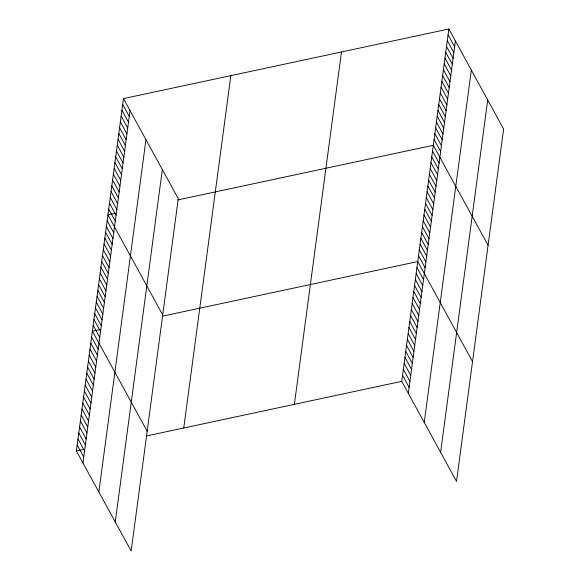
<?xml version="1.0" encoding="UTF-8"?>
<svg xmlns="http://www.w3.org/2000/svg" width="580" height="580" viewBox="0 0 580 580"><rect width="100%" height="100%" fill="white"/><g stroke="black" fill="none" stroke-linecap="round" stroke-linejoin="round"><path stroke-width="0.87" d="M123.475 98.6L178.249 198.643L131.16 551L76.386 450.957L123.475 98.6L448.84 29L503.614 129.043L456.525 481.4L401.751 381.357L448.84 29M82.962 462.971L130.05 110.613M98.868 492.021L145.957 139.664M115.253 521.949L162.342 169.592M183.758 427.989L230.847 75.632M294.386 404.325L341.468 51.968M408.327 393.363L455.416 41.006M424.234 422.414L471.322 70.057M440.619 452.349L487.708 99.992M115.609 213.237L107.938 214.883L162.704 314.918M177.813 199.933L433.303 145.275L488.077 245.318M100.065 329.52L92.394 331.158L147.168 431.201M162.277 316.209L417.767 261.558L472.533 361.594M76.386 450.957L84.056 449.319M146.262 436.015L401.751 381.357M448.064 34.815L454.64 46.82M447.289 40.629L453.864 52.635M446.513 46.444L453.089 58.45M445.737 52.258L452.306 64.264M444.954 58.072L451.53 70.078M444.178 63.88L450.754 75.893M443.403 69.694L449.978 81.707M442.627 75.509L449.203 87.522M441.851 81.323L448.427 93.337M441.075 87.138L447.644 99.144M440.292 92.952L446.868 104.958M439.517 98.767L446.092 110.773M438.741 104.581L445.317 116.587M437.965 110.396L444.541 122.402M437.189 116.21L443.765 128.216M436.414 122.025L442.982 134.031M435.631 127.839L442.207 139.845M434.855 133.647L441.431 145.66M434.079 139.461L440.655 151.474M432.528 151.09L439.103 163.103M431.752 156.904L438.321 168.91M430.969 162.719L437.545 174.725M430.193 168.534L436.769 180.54M429.417 174.348L435.993 186.354M428.642 180.162L435.217 192.168M427.866 185.977L434.442 197.983M427.09 191.792L433.659 203.798M426.314 197.606L432.883 209.612M425.532 203.413L432.107 215.426M424.756 209.228L431.332 221.241M423.98 215.042L430.556 227.055M423.204 220.857L429.78 232.863M422.428 226.671L429.004 238.677M421.653 232.486L428.221 244.492M420.87 238.3L427.446 250.306M420.094 244.115L426.67 256.121M419.318 249.929L425.894 261.935M418.542 255.744L425.118 267.75M416.962 267.547L423.538 279.553M416.164 273.535L422.74 285.541M415.36 279.524L421.935 291.537M414.562 285.512L421.138 297.525M413.765 291.508L420.333 303.514M412.96 297.496L419.536 309.502M412.162 303.485L418.738 315.491M411.358 309.474L417.934 321.487M410.56 315.462L417.136 327.475M409.763 321.458L416.331 333.464M408.958 327.446L415.534 339.452M408.161 333.435L414.736 345.441M407.356 339.423L413.932 351.437M406.558 345.419L413.134 357.425M405.761 351.407L412.329 363.413M404.956 357.396L411.532 369.402M404.159 363.385L410.734 375.398M403.354 369.373L409.929 381.386M402.556 375.369L409.132 387.375M122.699 104.415L129.275 116.428M121.923 110.229L128.492 122.242M121.14 116.043L127.716 128.057M120.365 121.858L126.94 133.864M119.589 127.672L126.165 139.678M118.813 133.487L125.389 145.493M118.037 139.301L124.613 151.307M117.261 145.116L123.83 157.122M116.478 150.93L123.054 162.936M115.703 156.745L122.278 168.751M114.927 162.559L121.503 174.565M114.151 168.367L120.727 180.38M113.375 174.181L119.951 186.194M112.6 179.996L119.168 192.009M111.824 185.81L118.392 197.823M111.041 191.625L117.617 203.631M110.265 197.439L116.841 209.445M109.49 203.254L116.065 215.26M108.714 209.068L115.29 221.074M107.162 220.697L113.731 232.703M106.379 226.512L112.955 238.518M105.603 232.319L112.179 244.332M104.828 238.133L111.403 250.147M104.052 243.948L110.628 255.961M103.276 249.762L109.852 261.776M102.5 255.577L109.069 267.583M101.718 261.392L108.293 273.398M100.942 267.206L107.517 279.212M100.166 273.02L106.742 285.026M99.39 278.835L105.966 290.841M98.615 284.649L105.19 296.656M97.839 290.464L104.407 302.47M97.056 296.279L103.631 308.285M96.28 302.086L102.856 314.099M95.504 307.9L102.08 319.913M94.728 313.715L101.304 325.728M93.953 319.529L100.528 331.543M93.177 325.344L99.746 337.35M91.597 337.147L98.172 349.16M90.799 343.135L97.368 355.149M89.994 349.131L96.57 361.137M89.197 355.119L95.772 367.125M88.392 361.108L94.968 373.114M87.594 367.096L94.17 379.11M86.797 373.092L93.365 385.098M85.992 379.081L92.568 391.087M85.195 385.069L91.77 397.075M84.39 391.058L90.966 403.064M83.593 397.046L90.168 409.06M82.788 403.042L89.364 415.048M81.99 409.03L88.566 421.036M81.193 415.019L87.761 427.025M80.388 421.007L86.964 433.021M79.59 426.996L86.166 439.009M78.786 432.992L85.361 444.998M77.988 438.98L84.564 450.986M77.191 444.969L83.759 456.975"/></g></svg>
